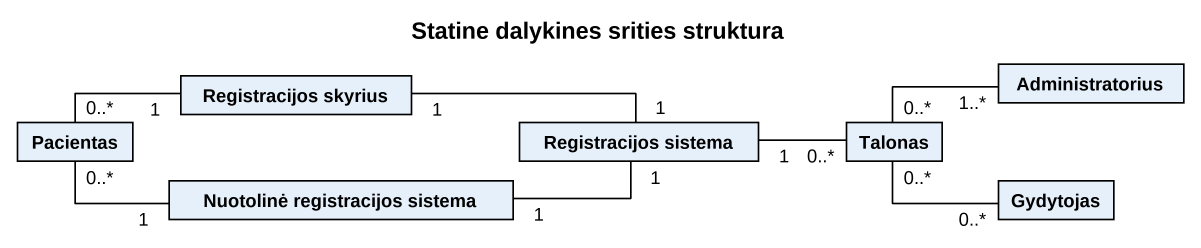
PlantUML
@startuml
title Statine dalykines srities struktura
hide circle
hide empty members
class "Registracijos skyrius" as Registracijos_skyrius
class Administratorius
class Pacientas
class "Registracijos sistema" as Registracijos_sistema
class Talonas
class "Nuotolinė registracijos sistema" as Nuotolinė_registracijos
class Gydytojas
Registracijos_skyrius "1" -left- "0..*" Pacientas
Registracijos_skyrius "1" -right- "1" Registracijos_sistema
Administratorius "1..*" -left- "0..*" Talonas
Registracijos_sistema "1" -right- "0..*" Talonas
Nuotolinė_registracijos "1" -left- "0..*" Pacientas
Nuotolinė_registracijos "1" -right- "1" Registracijos_sistema
Gydytojas "0..*" -left- "0..*" Talonas
@enduml
